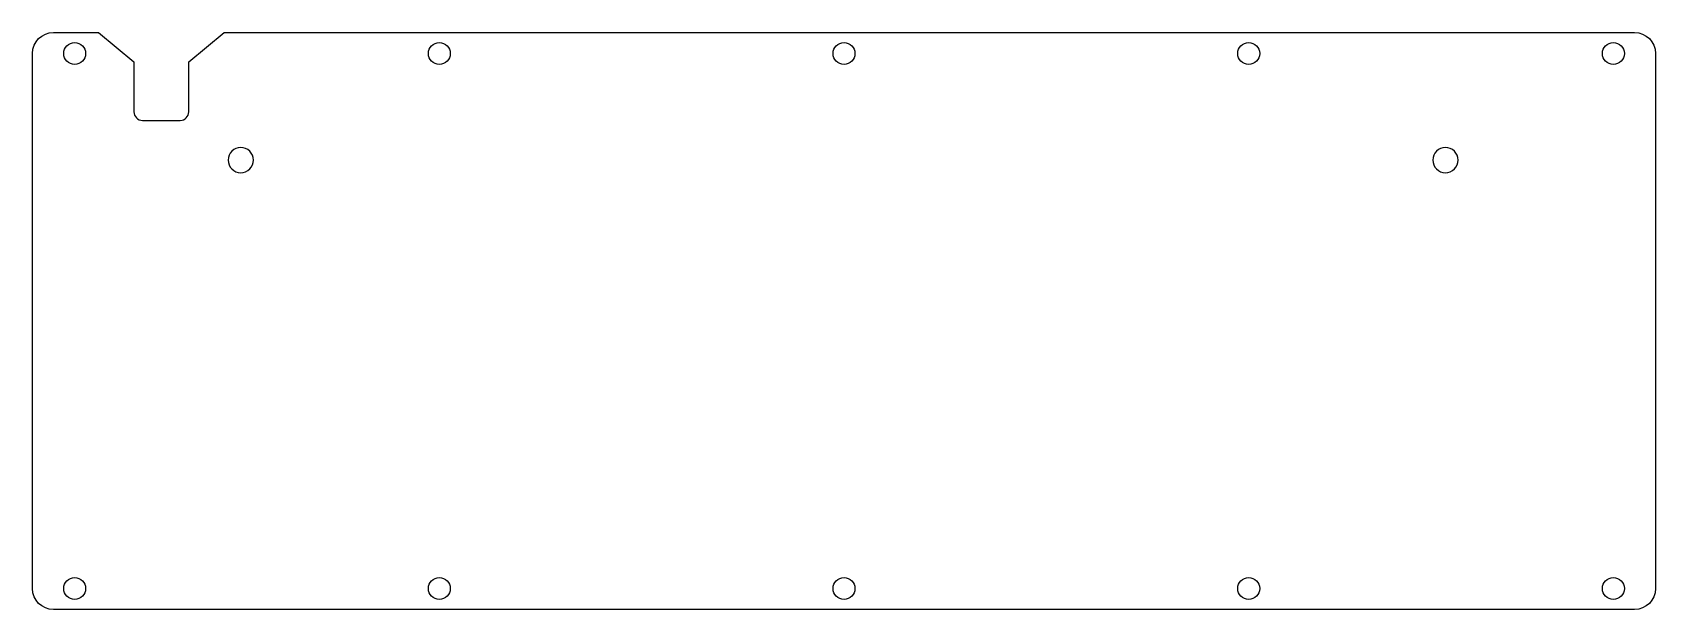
# Model space of a CAD drawing. Extents: x -372 to 13, y 79 to 216.
import ezdxf

# ---------------------------------------------------------------- set-up
doc = ezdxf.new("R2010")
doc.units = 0
doc.layers.add('LAYER_1', color=7, linetype='CONTINUOUS')

msp = doc.modelspace()

# ---------------------------------------------------------------- linework, layer by layer
at = {"layer": 'LAYER_1', "color": 1}
for points in [[(-356.81, 216.43), (-348.38, 209.43), (-348.38, 197.56), (-348.34, 197.16), (-348.22, 196.78), (-348.04, 196.44), (-347.79, 196.15), (-347.5, 195.9), (-347.16, 195.72), (-346.78, 195.6), (-346.38, 195.56), (-337.38, 195.56), (-336.98, 195.6), (-336.6, 195.72), (-336.26, 195.9), (-335.97, 196.15), (-335.72, 196.44), (-335.54, 196.78), (-335.42, 197.16), (-335.38, 197.56), (-335.38, 209.43), (-326.95, 216.43), (7.55, 216.43), (8.55, 216.33), (9.49, 216.04), (10.34, 215.58), (11.08, 214.97), (11.69, 214.23), (12.15, 213.38), (12.44, 212.44), (12.55, 211.43), (12.55, 84.43), (12.44, 83.43), (12.15, 82.49), (11.69, 81.64), (11.08, 80.9), (10.34, 80.29), (9.49, 79.83), (8.55, 79.54), (7.55, 79.43), (-367.45, 79.43), (-368.46, 79.54), (-369.4, 79.83), (-370.25, 80.29), (-370.99, 80.9), (-371.6, 81.64), (-372.06, 82.49), (-372.35, 83.43), (-372.45, 84.43), (-372.45, 211.43), (-372.35, 212.44), (-372.06, 213.38), (-371.6, 214.23), (-370.99, 214.97), (-370.25, 215.58), (-369.4, 216.04), (-368.46, 216.33), (-367.45, 216.43), (-356.81, 216.43)], [(-362.45, 214.03), (-361.93, 213.98), (-361.44, 213.83), (-361, 213.59), (-360.62, 213.27), (-360.3, 212.89), (-360.06, 212.45), (-359.91, 211.96), (-359.85, 211.43), (-359.91, 210.91), (-360.06, 210.42), (-360.3, 209.98), (-360.62, 209.6), (-361, 209.28), (-361.44, 209.04), (-361.93, 208.89), (-362.45, 208.83), (-362.98, 208.89), (-363.47, 209.04), (-363.91, 209.28), (-364.29, 209.6), (-364.61, 209.98), (-364.85, 210.42), (-365, 210.91), (-365.05, 211.43), (-365, 211.96), (-364.85, 212.45), (-364.61, 212.89), (-364.29, 213.27), (-363.91, 213.59), (-363.47, 213.83), (-362.98, 213.98), (-362.45, 214.03)], [(-275.95, 214.03), (-275.43, 213.98), (-274.94, 213.83), (-274.5, 213.59), (-274.12, 213.27), (-273.8, 212.89), (-273.56, 212.45), (-273.41, 211.96), (-273.35, 211.43), (-273.41, 210.91), (-273.56, 210.42), (-273.8, 209.98), (-274.12, 209.6), (-274.5, 209.28), (-274.94, 209.04), (-275.43, 208.89), (-275.95, 208.83), (-276.48, 208.89), (-276.97, 209.04), (-277.41, 209.28), (-277.79, 209.6), (-278.11, 209.98), (-278.35, 210.42), (-278.5, 210.91), (-278.55, 211.43), (-278.5, 211.96), (-278.35, 212.45), (-278.11, 212.89), (-277.79, 213.27), (-277.41, 213.59), (-276.97, 213.83), (-276.48, 213.98), (-275.95, 214.03)], [(-179.95, 214.03), (-179.43, 213.98), (-178.94, 213.83), (-178.5, 213.59), (-178.12, 213.27), (-177.8, 212.89), (-177.56, 212.45), (-177.41, 211.96), (-177.35, 211.43), (-177.41, 210.91), (-177.56, 210.42), (-177.8, 209.98), (-178.12, 209.6), (-178.5, 209.28), (-178.94, 209.04), (-179.43, 208.89), (-179.95, 208.83), (-180.48, 208.89), (-180.97, 209.04), (-181.41, 209.28), (-181.79, 209.6), (-182.11, 209.98), (-182.35, 210.42), (-182.5, 210.91), (-182.55, 211.43), (-182.5, 211.96), (-182.35, 212.45), (-182.11, 212.89), (-181.79, 213.27), (-181.41, 213.59), (-180.97, 213.83), (-180.48, 213.98), (-179.95, 214.03)], [(-83.95, 214.03), (-83.43, 213.98), (-82.94, 213.83), (-82.5, 213.59), (-82.12, 213.27), (-81.8, 212.89), (-81.56, 212.45), (-81.41, 211.96), (-81.35, 211.43), (-81.41, 210.91), (-81.56, 210.42), (-81.8, 209.98), (-82.12, 209.6), (-82.5, 209.28), (-82.94, 209.04), (-83.43, 208.89), (-83.95, 208.83), (-84.48, 208.89), (-84.97, 209.04), (-85.41, 209.28), (-85.79, 209.6), (-86.11, 209.98), (-86.35, 210.42), (-86.5, 210.91), (-86.55, 211.43), (-86.5, 211.96), (-86.35, 212.45), (-86.11, 212.89), (-85.79, 213.27), (-85.41, 213.59), (-84.97, 213.83), (-84.48, 213.98), (-83.95, 214.03)], [(2.55, 214.03), (3.07, 213.98), (3.56, 213.83), (4, 213.59), (4.38, 213.27), (4.7, 212.89), (4.94, 212.45), (5.09, 211.96), (5.15, 211.43), (5.09, 210.91), (4.94, 210.42), (4.7, 209.98), (4.38, 209.6), (4, 209.28), (3.56, 209.04), (3.07, 208.89), (2.55, 208.83), (2.02, 208.89), (1.53, 209.04), (1.09, 209.28), (0.71, 209.6), (0.39, 209.98), (0.15, 210.42), (0, 210.91), (-0.05, 211.43), (0, 211.96), (0.15, 212.45), (0.39, 212.89), (0.71, 213.27), (1.09, 213.59), (1.53, 213.83), (2.02, 213.98), (2.55, 214.03)], [(-323.04, 189.14), (-323.63, 189.08), (-324.19, 188.91), (-324.71, 188.63), (-325.16, 188.26), (-325.54, 187.81), (-325.81, 187.29), (-325.98, 186.73), (-326.04, 186.14), (-325.98, 185.56), (-325.81, 184.99), (-325.54, 184.47), (-325.16, 184.02), (-324.71, 183.65), (-324.19, 183.37), (-323.63, 183.2), (-323.04, 183.14), (-322.46, 183.2), (-321.89, 183.37), (-321.37, 183.65), (-320.92, 184.02), (-320.55, 184.47), (-320.27, 184.99), (-320.1, 185.56), (-320.04, 186.14), (-320.1, 186.73), (-320.27, 187.29), (-320.55, 187.81), (-320.92, 188.26), (-321.37, 188.63), (-321.89, 188.91), (-322.46, 189.08)], [(-37.29, 189.14), (-37.88, 189.08), (-38.44, 188.91), (-38.96, 188.63), (-39.41, 188.26), (-39.79, 187.81), (-40.06, 187.29), (-40.23, 186.73), (-40.29, 186.14), (-40.23, 185.56), (-40.06, 184.99), (-39.79, 184.47), (-39.41, 184.02), (-38.96, 183.65), (-38.44, 183.37), (-37.88, 183.2), (-37.29, 183.14), (-36.71, 183.2), (-36.14, 183.37), (-35.62, 183.65), (-35.17, 184.02), (-34.8, 184.47), (-34.52, 184.99), (-34.35, 185.56), (-34.29, 186.14), (-34.35, 186.73), (-34.52, 187.29), (-34.8, 187.81), (-35.17, 188.26), (-35.62, 188.63), (-36.14, 188.91), (-36.71, 189.08)], [(-362.45, 87.03), (-361.93, 86.98), (-361.44, 86.83), (-361, 86.59), (-360.62, 86.27), (-360.3, 85.89), (-360.06, 85.45), (-359.91, 84.96), (-359.85, 84.43), (-359.91, 83.91), (-360.06, 83.42), (-360.3, 82.98), (-360.62, 82.6), (-361, 82.28), (-361.44, 82.04), (-361.93, 81.89), (-362.45, 81.83), (-362.98, 81.89), (-363.47, 82.04), (-363.91, 82.28), (-364.29, 82.6), (-364.61, 82.98), (-364.85, 83.42), (-365, 83.91), (-365.05, 84.43), (-365, 84.96), (-364.85, 85.45), (-364.61, 85.89), (-364.29, 86.27), (-363.91, 86.59), (-363.47, 86.83), (-362.98, 86.98), (-362.45, 87.03)], [(-275.95, 87.03), (-275.43, 86.98), (-274.94, 86.83), (-274.5, 86.59), (-274.12, 86.27), (-273.8, 85.89), (-273.56, 85.45), (-273.41, 84.96), (-273.35, 84.43), (-273.41, 83.91), (-273.56, 83.42), (-273.8, 82.98), (-274.12, 82.6), (-274.5, 82.28), (-274.94, 82.04), (-275.43, 81.89), (-275.95, 81.83), (-276.48, 81.89), (-276.97, 82.04), (-277.41, 82.28), (-277.79, 82.6), (-278.11, 82.98), (-278.35, 83.42), (-278.5, 83.91), (-278.55, 84.43), (-278.5, 84.96), (-278.35, 85.45), (-278.11, 85.89), (-277.79, 86.27), (-277.41, 86.59), (-276.97, 86.83), (-276.48, 86.98), (-275.95, 87.03)], [(-179.95, 87.03), (-179.43, 86.98), (-178.94, 86.83), (-178.5, 86.59), (-178.12, 86.27), (-177.8, 85.89), (-177.56, 85.45), (-177.41, 84.96), (-177.35, 84.43), (-177.41, 83.91), (-177.56, 83.42), (-177.8, 82.98), (-178.12, 82.6), (-178.5, 82.28), (-178.94, 82.04), (-179.43, 81.89), (-179.95, 81.83), (-180.48, 81.89), (-180.97, 82.04), (-181.41, 82.28), (-181.79, 82.6), (-182.11, 82.98), (-182.35, 83.42), (-182.5, 83.91), (-182.55, 84.43), (-182.5, 84.96), (-182.35, 85.45), (-182.11, 85.89), (-181.79, 86.27), (-181.41, 86.59), (-180.97, 86.83), (-180.48, 86.98), (-179.95, 87.03)], [(-83.95, 87.03), (-83.43, 86.98), (-82.94, 86.83), (-82.5, 86.59), (-82.12, 86.27), (-81.8, 85.89), (-81.56, 85.45), (-81.41, 84.96), (-81.35, 84.43), (-81.41, 83.91), (-81.56, 83.42), (-81.8, 82.98), (-82.12, 82.6), (-82.5, 82.28), (-82.94, 82.04), (-83.43, 81.89), (-83.95, 81.83), (-84.48, 81.89), (-84.97, 82.04), (-85.41, 82.28), (-85.79, 82.6), (-86.11, 82.98), (-86.35, 83.42), (-86.5, 83.91), (-86.55, 84.43), (-86.5, 84.96), (-86.35, 85.45), (-86.11, 85.89), (-85.79, 86.27), (-85.41, 86.59), (-84.97, 86.83), (-84.48, 86.98), (-83.95, 87.03)], [(2.55, 87.03), (3.07, 86.98), (3.56, 86.83), (4, 86.59), (4.38, 86.27), (4.7, 85.89), (4.94, 85.45), (5.09, 84.96), (5.15, 84.43), (5.09, 83.91), (4.94, 83.42), (4.7, 82.98), (4.38, 82.6), (4, 82.28), (3.56, 82.04), (3.07, 81.89), (2.55, 81.83), (2.02, 81.89), (1.53, 82.04), (1.09, 82.28), (0.71, 82.6), (0.39, 82.98), (0.15, 83.42), (0, 83.91), (-0.05, 84.43), (0, 84.96), (0.15, 85.45), (0.39, 85.89), (0.71, 86.27), (1.09, 86.59), (1.53, 86.83), (2.02, 86.98), (2.55, 87.03)]]:
    msp.add_lwpolyline(points, close=True, dxfattribs=at)

doc.saveas('drawing.dxf')
